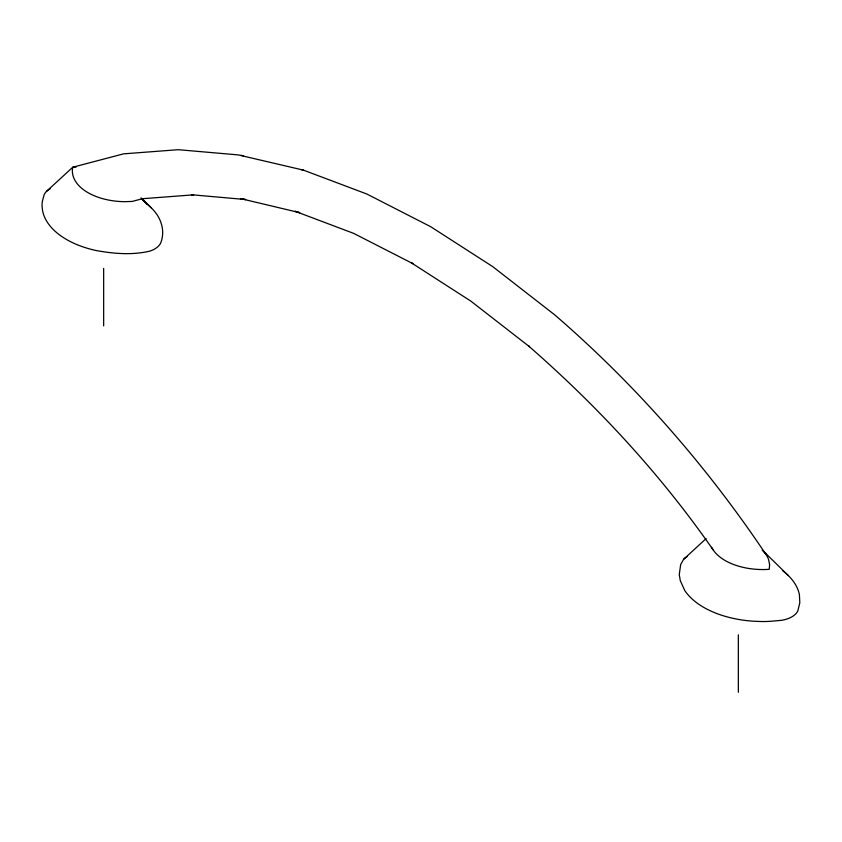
<?xml version="1.0" encoding="UTF-8"?>
<svg xmlns="http://www.w3.org/2000/svg" width="842" height="842" viewBox="0 0 842 842"><rect width="100%" height="100%" fill="white"/><g stroke="black" fill="none" stroke-linecap="round" stroke-linejoin="round"><path stroke-width="1.26" d="M706.175 538.533L683.62 559.288L680.673 564.519L679.262 574.612L680.294 580.664L684.735 590.463A83.674 48.31 0 0 0 753.474 621.217L756.979 621.364A62.761 36.238 0 0 0 771.019 621.259L781.439 620.333A23.218 13.409 0 0 0 797.858 610.85L799.805 602.819L799.405 594.705A83.674 48.31 0 0 0 782.828 570.876M46.468 191.429L72.77 167.221L123.564 153.854L178.251 149.697L238.254 154.907L303.404 170.116L366.944 194.06L430.725 226.719L492.675 266.588L554.857 314.971C635.731 384.857 706.659 465.868 766.115 554.657M76.148 167.032L72.77 167.221L72.444 169.168A53.383 30.817 0 0 0 124.206 201.68L132.068 201.448L142.487 198.712L193.692 194.828L191.439 194.734L245.706 199.543L240.444 198.575L299.678 212.658L295.068 211.268L353.608 233.35L412.927 263.672L411.275 262.778L470.773 301.068L529.502 346.725L528.46 345.873C597.694 406.254 660.581 474.235 713.037 549.731M240.97 155.265L243.527 155.875M301.004 169.537L303.404 170.116M788.322 575.591L762.231 549.994A53.383 30.817 0 0 1 768.609 559.625L769.62 564.772L769.23 569.308L765.852 569.508A53.383 30.817 0 0 1 711.616 547.279M141.014 197.87L151.16 207.732M141.835 198.901L147.339 204.322A83.674 48.31 0 0 1 157.265 215.036C162.643 223.351 164.432 233.666 160.696 242.991A23.218 13.409 0 0 1 149.876 251.126C132.141 255.294 113.617 253.737 95.872 250.484A83.674 48.31 0 0 1 42.595 210.805L42.353 208.774A62.761 36.238 0 0 1 42.532 200.67L44.142 194.66A23.218 13.409 0 0 1 50.152 188.65M141.772 198.775L147.339 204.322M738.339 634.826L738.339 692.303M103.661 268.398L103.661 325.875M683.62 559.288A23.218 13.409 0 0 1 687.314 556.509"/></g></svg>
